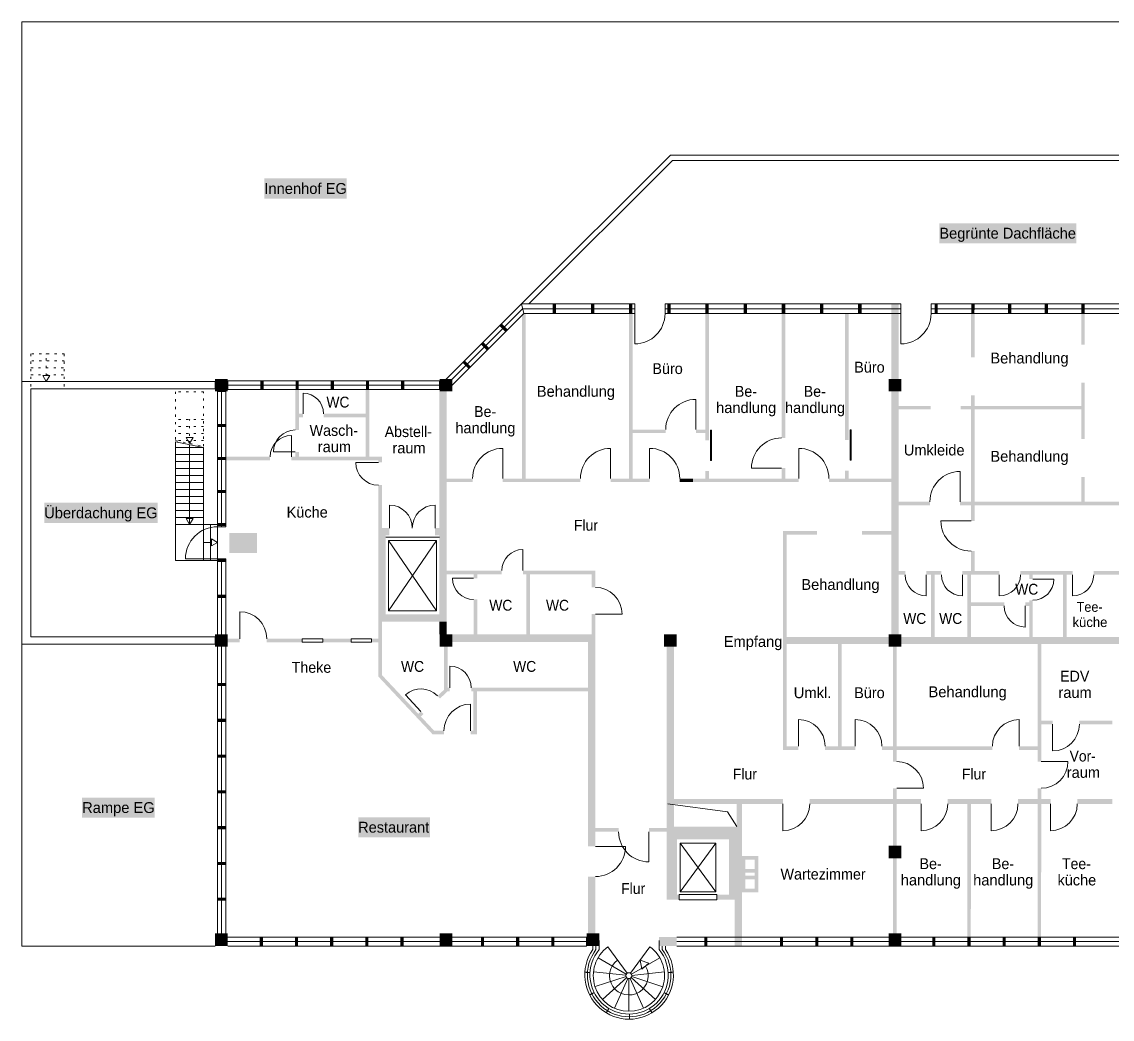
# Model space of a CAD drawing. Header units: inches. Extents: x -2026 to 65593, y -33133 to 8344.
# Drawn here: x -2026 to 34112, y -33133 to -85 of the extents above; entities that cross this region are included whole.
import ezdxf

# ---------------------------------------------------------------- set-up
doc = ezdxf.new("R2010")
doc.units = ezdxf.units.IN
doc.header["$LTSCALE"] = 180
doc.header["$MEASUREMENT"] = 0
doc.header["$PDMODE"] = 34
doc.header["$PDSIZE"] = 5
for name, pattern in [('Punktlinie', [1.4, 0.4, -1]), ('Standardmuster', [0]), ('Volllinie', [0])]:
    doc.linetypes.add(name, pattern=pattern)
doc.layers.add('Grundebene', color=7, linetype='Continuous')
doc.styles.add('ARIAL', font='arial.ttf', dxfattribs={"height": 0.2})

# ---------------------------------------------------------------- blocks, each defined once
blk = doc.blocks.new('door-C0')
at = {"layer": 'Grundebene', "color": 18, "linetype": 'Standardmuster', "lineweight": 13, "true_color": 0x000000}
for p, q in [((10158, -16860), (10158, -16102)), ((11673, -16860), (11673, -16102))]:
    blk.add_line(p, q, dxfattribs=at)
for centre, start, end in [((10158, -16860), 0, 90), ((11673, -16860), 90, 180)]:
    blk.add_arc(centre, 758, start, end, dxfattribs=at)
blk = doc.blocks.new('door-171')
at = {"layer": 'Grundebene', "color": 18, "linetype": 'Standardmuster', "lineweight": 13, "true_color": 0x000000}
blk.add_line((4461, -17880), (3398, -17880), dxfattribs=at)
blk.add_arc((4461, -17880), 1063, 90, 180, dxfattribs=at)
blk = doc.blocks.new('door-2CA')
at = {"layer": 'Grundebene', "color": 18, "linetype": 'Standardmuster', "lineweight": 13, "true_color": 0x000000}
blk.add_line((6909, -14495), (6909, -13789), dxfattribs=at)
blk.add_arc((6909, -14495), 706, 90, 180, dxfattribs=at)
blk = doc.blocks.new('door-2D2')
at = {"layer": 'Grundebene', "color": 18, "linetype": 'Standardmuster', "lineweight": 13, "true_color": 0x000000}
blk.add_line((7038, -14336), (6312, -14336), dxfattribs=at)
blk.add_arc((7038, -14336), 726, 90, 180, dxfattribs=at)
blk = doc.blocks.new('door-2DA')
at = {"layer": 'Grundebene', "color": 18, "linetype": 'Standardmuster', "lineweight": 13, "true_color": 0x000000}
blk.add_line((7296, -13071), (7296, -12392), dxfattribs=at)
blk.add_arc((7296, -13071), 679, 0, 90, dxfattribs=at)
blk = doc.blocks.new('door-2E2')
at = {"layer": 'Grundebene', "color": 18, "linetype": 'Standardmuster', "lineweight": 13, "true_color": 0x000000}
blk.add_line((9795, -14686), (9042, -14686), dxfattribs=at)
blk.add_arc((9795, -14686), 753, 180, 270, dxfattribs=at)
blk = doc.blocks.new('door-2EA')
at = {"layer": 'Grundebene', "color": 18, "linetype": 'Standardmuster', "lineweight": 13, "true_color": 0x000000}
blk.add_line((5197, -20525), (5197, -19631), dxfattribs=at)
blk.add_arc((5197, -20525), 894, 0, 90, dxfattribs=at)
blk = doc.blocks.new('door-2F2')
at = {"layer": 'Grundebene', "color": 18, "linetype": 'Standardmuster', "lineweight": 13, "true_color": 0x000000}
blk.add_line((11203, -22934), (10691, -22388), dxfattribs=at)
blk.add_arc((11203, -22934), 749, 43.2128, 133.2128, dxfattribs=at)
blk = doc.blocks.new('door-2FA')
at = {"layer": 'Grundebene', "color": 18, "linetype": 'Standardmuster', "lineweight": 13, "true_color": 0x000000}
blk.add_line((12156, -22151), (12156, -21435), dxfattribs=at)
blk.add_arc((12156, -22151), 716, 0, 90, dxfattribs=at)
blk = doc.blocks.new('door-35E')
at = {"layer": 'Grundebene', "color": 18, "linetype": 'Standardmuster', "lineweight": 13, "true_color": 0x000000}
blk.add_line((16983, -27408), (17983, -27408), dxfattribs=at)
blk.add_arc((16983, -27408), 1000, 270, 0, dxfattribs=at)
blk = doc.blocks.new('door-369')
at = {"layer": 'Grundebene', "color": 18, "linetype": 'Standardmuster', "lineweight": 13, "true_color": 0x000000}
blk.add_line((18755, -26922), (18755, -27922), dxfattribs=at)
blk.add_arc((18755, -26922), 1000, 180, 270, dxfattribs=at)
blk = doc.blocks.new('door-40A')
at = {"layer": 'Grundebene', "color": 18, "linetype": 'Standardmuster', "lineweight": 13, "true_color": 0x000000}
blk.add_line((32801, -18407), (32801, -19107), dxfattribs=at)
blk.add_arc((32801, -18407), 700, 270, 0, dxfattribs=at)
blk = doc.blocks.new('door-412')
at = {"layer": 'Grundebene', "color": 18, "linetype": 'Standardmuster', "lineweight": 13, "true_color": 0x000000}
blk.add_line((31481, -18552), (32181, -18552), dxfattribs=at)
blk.add_arc((31481, -18552), 700, 270, 0, dxfattribs=at)
blk = doc.blocks.new('door-41A')
at = {"layer": 'Grundebene', "color": 18, "linetype": 'Standardmuster', "lineweight": 13, "true_color": 0x000000}
blk.add_line((31233, -19440), (31233, -20140), dxfattribs=at)
blk.add_arc((31233, -19440), 700, 180, 270, dxfattribs=at)
blk = doc.blocks.new('door-422')
at = {"layer": 'Grundebene', "color": 18, "linetype": 'Standardmuster', "lineweight": 13, "true_color": 0x000000}
blk.add_line((30371, -18407), (30371, -19107), dxfattribs=at)
blk.add_arc((30371, -18407), 700, 270, 0, dxfattribs=at)
blk = doc.blocks.new('door-42A')
at = {"layer": 'Grundebene', "color": 18, "linetype": 'Standardmuster', "lineweight": 13, "true_color": 0x000000}
blk.add_line((29150, -18407), (29150, -19107), dxfattribs=at)
blk.add_arc((29150, -18407), 700, 180, 270, dxfattribs=at)
blk = doc.blocks.new('door-44E')
at = {"layer": 'Grundebene', "color": 18, "linetype": 'Standardmuster', "lineweight": 13, "true_color": 0x000000}
blk.add_line((14581, -18270), (14581, -17570), dxfattribs=at)
blk.add_arc((14581, -18270), 700, 90, 180, dxfattribs=at)
blk = doc.blocks.new('door-456')
at = {"layer": 'Grundebene', "color": 18, "linetype": 'Standardmuster', "lineweight": 13, "true_color": 0x000000}
blk.add_line((12947, -18525), (12247, -18525), dxfattribs=at)
blk.add_arc((12947, -18525), 700, 180, 270, dxfattribs=at)
blk = doc.blocks.new('door-460')
at = {"layer": 'Grundebene', "color": 18, "linetype": 'Standardmuster', "lineweight": 13, "true_color": 0x000000}
blk.add_line((18291, -9755), (18291, -10755), dxfattribs=at)
blk.add_arc((18291, -9755), 1000, 270, 0, dxfattribs=at)
blk = doc.blocks.new('door-46A')
at = {"layer": 'Grundebene', "color": 18, "linetype": 'Standardmuster', "lineweight": 13, "true_color": 0x000000}
blk.add_line((27110, -9755), (27110, -10755), dxfattribs=at)
blk.add_arc((27110, -9755), 1000, 270, 0, dxfattribs=at)
blk = doc.blocks.new('door-498')
at = {"layer": 'Grundebene', "color": 18, "linetype": 'Standardmuster', "lineweight": 13, "true_color": 0x000000}
blk.add_line((12849, -23578), (12849, -22693), dxfattribs=at)
blk.add_arc((12849, -23578), 885, 90, 180, dxfattribs=at)
blk = doc.blocks.new('door-4B2')
at = {"layer": 'Grundebene', "color": 18, "linetype": 'Standardmuster', "lineweight": 13, "true_color": 0x000000}
blk.add_line((16983, -19709), (17868, -19709), dxfattribs=at)
blk.add_arc((16983, -19709), 885, 0, 90, dxfattribs=at)
blk = doc.blocks.new('door-4CE')
at = {"layer": 'Grundebene', "color": 18, "linetype": 'Standardmuster', "lineweight": 13, "true_color": 0x000000}
blk.add_line((23201, -26002), (23201, -26887), dxfattribs=at)
blk.add_arc((23201, -26002), 885, 270, 0, dxfattribs=at)
blk = doc.blocks.new('door-4D6')
at = {"layer": 'Grundebene', "color": 18, "linetype": 'Standardmuster', "lineweight": 13, "true_color": 0x000000}
blk.add_line((27776, -26002), (27776, -26887), dxfattribs=at)
blk.add_arc((27776, -26002), 885, 270, 0, dxfattribs=at)
blk = doc.blocks.new('door-4DE')
at = {"layer": 'Grundebene', "color": 18, "linetype": 'Standardmuster', "lineweight": 13, "true_color": 0x000000}
blk.add_line((30104, -26002), (30104, -26887), dxfattribs=at)
blk.add_arc((30104, -26002), 885, 270, 0, dxfattribs=at)
blk = doc.blocks.new('door-4E6')
at = {"layer": 'Grundebene', "color": 18, "linetype": 'Standardmuster', "lineweight": 13, "true_color": 0x000000}
blk.add_line((32068, -26002), (32068, -26887), dxfattribs=at)
blk.add_arc((32068, -26002), 885, 270, 0, dxfattribs=at)
blk = doc.blocks.new('door-4EE')
at = {"layer": 'Grundebene', "color": 18, "linetype": 'Standardmuster', "lineweight": 13, "true_color": 0x000000}
blk.add_line((31759, -24596), (32644, -24597), dxfattribs=at)
blk.add_arc((31759, -24596), 885, 269.9768, 359.9768, dxfattribs=at)
blk = doc.blocks.new('door-4F6')
at = {"layer": 'Grundebene', "color": 18, "linetype": 'Standardmuster', "lineweight": 13, "true_color": 0x000000}
blk.add_line((26971, -25481), (27856, -25481), dxfattribs=at)
blk.add_arc((26971, -25481), 885, 0, 90, dxfattribs=at)
blk = doc.blocks.new('door-4FE')
at = {"layer": 'Grundebene', "color": 18, "linetype": 'Standardmuster', "lineweight": 13, "true_color": 0x000000}
blk.add_line((32139, -23360), (32139, -24245), dxfattribs=at)
blk.add_arc((32139, -23360), 885, 270, 0, dxfattribs=at)
blk = doc.blocks.new('door-506')
at = {"layer": 'Grundebene', "color": 18, "linetype": 'Standardmuster', "lineweight": 13, "true_color": 0x000000}
blk.add_line((31028, -24092), (31029, -23207), dxfattribs=at)
blk.add_arc((31028, -24092), 885, 89.9768, 179.9768, dxfattribs=at)
blk = doc.blocks.new('door-50E')
at = {"layer": 'Grundebene', "color": 18, "linetype": 'Standardmuster', "lineweight": 13, "true_color": 0x000000}
blk.add_line((25595, -24090), (25596, -23205), dxfattribs=at)
blk.add_arc((25595, -24090), 885, 359.9768, 89.9768, dxfattribs=at)
blk = doc.blocks.new('door-516')
at = {"layer": 'Grundebene', "color": 18, "linetype": 'Standardmuster', "lineweight": 13, "true_color": 0x000000}
blk.add_line((23714, -24090), (23714, -23205), dxfattribs=at)
blk.add_arc((23714, -24090), 885, 359.9768, 89.9768, dxfattribs=at)
blk = doc.blocks.new('door-536')
at = {"layer": 'Grundebene', "color": 18, "linetype": 'Standardmuster', "lineweight": 13, "true_color": 0x000000}
blk.add_line((13913, -15218), (13913, -14218), dxfattribs=at)
blk.add_arc((13913, -15218), 1000, 90, 180, dxfattribs=at)
blk = doc.blocks.new('door-53E')
at = {"layer": 'Grundebene', "color": 18, "linetype": 'Standardmuster', "lineweight": 13, "true_color": 0x000000}
blk.add_line((17488, -15218), (17488, -14218), dxfattribs=at)
blk.add_arc((17488, -15218), 1000, 90, 180, dxfattribs=at)
blk = doc.blocks.new('door-546')
at = {"layer": 'Grundebene', "color": 18, "linetype": 'Standardmuster', "lineweight": 13, "true_color": 0x000000}
blk.add_line((18781, -15218), (18781, -14218), dxfattribs=at)
blk.add_arc((18781, -15218), 1000, 0, 90, dxfattribs=at)
blk = doc.blocks.new('door-553')
at = {"layer": 'Grundebene', "color": 18, "linetype": 'Standardmuster', "lineweight": 13, "true_color": 0x000000}
blk.add_line((20314, -13595), (20314, -12595), dxfattribs=at)
blk.add_arc((20314, -13595), 1000, 90, 180, dxfattribs=at)
blk = doc.blocks.new('door-55B')
at = {"layer": 'Grundebene', "color": 18, "linetype": 'Standardmuster', "lineweight": 13, "true_color": 0x000000}
for p, q in [((20802, -14622), (20802, -13612)), ((20832, -13612), (20802, -13612)), ((20832, -14622), (20832, -13612)), ((20832, -14622), (20802, -14622))]:
    blk.add_line(p, q, dxfattribs=at)
blk = doc.blocks.new('door-565')
at = {"layer": 'Grundebene', "color": 18, "linetype": 'Standardmuster', "lineweight": 13, "true_color": 0x000000}
for p, q in [((25432, -14610), (25432, -13600)), ((25462, -13600), (25432, -13600)), ((25462, -14610), (25462, -13600)), ((25462, -14610), (25432, -14610))]:
    blk.add_line(p, q, dxfattribs=at)
blk = doc.blocks.new('door-56F')
at = {"layer": 'Grundebene', "color": 18, "linetype": 'Standardmuster', "lineweight": 13, "true_color": 0x000000}
blk.add_line((23157, -14874), (22157, -14874), dxfattribs=at)
blk.add_arc((23157, -14874), 1000, 90, 180, dxfattribs=at)
blk = doc.blocks.new('door-577')
at = {"layer": 'Grundebene', "color": 18, "linetype": 'Standardmuster', "lineweight": 13, "true_color": 0x000000}
blk.add_line((23724, -15218), (23724, -14218), dxfattribs=at)
blk.add_arc((23724, -15218), 1000, 0, 90, dxfattribs=at)
blk = doc.blocks.new('door-627')
at = {"layer": 'Grundebene', "color": 18, "linetype": 'Standardmuster', "lineweight": 13, "true_color": 0x000000}
blk.add_line((27952, -18407), (27952, -19107), dxfattribs=at)
blk.add_arc((27952, -18407), 700, 180, 270, dxfattribs=at)
blk = doc.blocks.new('door-659')
at = {"layer": 'Grundebene', "color": 18, "linetype": 'Standardmuster', "lineweight": 13, "true_color": 0x000000}
blk.add_line((29069, -15985), (29069, -14985), dxfattribs=at)
blk.add_arc((29069, -15985), 1000, 90, 180, dxfattribs=at)
blk = doc.blocks.new('door-661')
at = {"layer": 'Grundebene', "color": 18, "linetype": 'Standardmuster', "lineweight": 13, "true_color": 0x000000}
blk.add_line((29434, -16624), (28434, -16624), dxfattribs=at)
blk.add_arc((29434, -16624), 1000, 180, 270, dxfattribs=at)

msp = doc.modelspace()

# ---------------------------------------------------------------- hatches: boundary and pattern name
at = {"layer": 'Grundebene', "true_color": 0x000000, "transparency": 33554687}
for points in [[(14550, -15218), (14550, -9755), (14670, -9755), (14670, -15218)], [(15569, -9755), (15570, -9426), (15682, -9426), (15682, -9755)], [(16835, -9755), (16835, -9426), (16948, -9426), (16947, -9755)], [(18096, -15218), (18096, -9755), (18216, -9755), (18216, -15218)], [(18100, -9755), (18100, -9426), (18213, -9426), (18213, -9755)], [(19365, -9755), (19365, -9426), (19478, -9426), (19478, -9755)], [(20631, -9755), (20631, -9426), (20743, -9426), (20743, -9755)], [(21896, -9755), (21896, -9426), (22009, -9426), (22008, -9755)], [(23161, -9755), (23161, -9426), (23274, -9426), (23274, -9755)], [(24426, -9755), (24427, -9426), (24539, -9426), (24539, -9755)], [(25692, -9755), (25692, -9426), (25805, -9426), (25804, -9755)], [(26791, -20376), (26791, -9449), (27031, -9449), (27031, -20376)], [(28224, -9755), (28224, -9426), (28332, -9426), (28332, -9755)], [(29440, -9755), (29440, -9426), (29549, -9426), (29548, -9755)], [(30656, -9755), (30657, -9426), (30765, -9426), (30765, -9755)], [(31873, -9755), (31873, -9426), (31981, -9426), (31981, -9755)], [(33089, -9755), (33090, -9426), (33198, -9426), (33198, -9755)], [(14005, -10360), (13802, -10156), (13876, -10083), (14079, -10286)], [(13393, -10972), (13189, -10769), (13263, -10696), (13466, -10899)], [(12780, -11585), (12577, -11381), (12650, -11308), (12853, -11512)], [(4381, -12334), (4800, -12334), (4800, -11915), (4381, -11915)], [(11821, -12334), (12240, -12334), (12240, -11915), (11821, -11915)], [(26702, -12334), (27121, -12334), (27121, -11915), (26702, -11915)], [(5881, -12273), (5881, -11986), (5985, -11986), (5985, -12273)], [(7046, -12273), (7047, -11986), (7150, -11986), (7150, -12273)], [(8212, -12273), (8212, -11986), (8316, -11986), (8315, -12273)], [(9489, -12273), (9489, -14495), (9369, -14495), (9369, -12273)], [(9377, -12273), (9377, -11986), (9481, -11986), (9481, -12273)], [(10543, -12273), (10543, -11986), (10647, -11986), (10646, -12273)], [(12053, -16860), (12053, -12334), (11813, -12334), (11813, -16860)], [(4461, -13410), (4732, -13410), (4732, -13514), (4461, -13514)], [(4461, -14503), (4732, -14503), (4732, -14607), (4461, -14607)], [(19781, -15218), (20220, -15218), (20220, -15338), (19781, -15338)], [(4461, -15596), (4732, -15596), (4732, -15699), (4461, -15699)], [(4461, -16688), (4732, -16688), (4732, -16792), (4461, -16792)], [(11813, -17100), (11813, -19717), (10035, -19717), (10035, -17100), (10158, -17100), (10158, -16860), (9795, -16860), (9795, -19957), (12053, -19957), (12053, -16860), (11673, -16860), (11673, -17100)], [(23327, -17021), (23327, -20465), (23207, -20465), (23207, -17021)], [(4461, -17880), (4732, -17880), (4732, -17984), (4461, -17984)], [(14696, -20376), (14696, -18390), (14816, -18390), (14816, -20376)], [(28108, -20465), (28108, -18407), (28228, -18407), (28228, -20465)], [(29307, -20465), (29307, -18407), (29427, -18407), (29427, -20465)], [(32483, -20465), (32483, -18407), (32603, -18407), (32603, -20465)], [(4461, -19072), (4732, -19072), (4732, -19176), (4461, -19176)], [(11813, -20376), (12053, -20376), (12053, -19957), (11813, -19957)], [(4381, -20795), (4800, -20795), (4800, -20376), (4381, -20376)], [(11821, -20795), (12240, -20795), (12240, -20376), (11821, -20376)], [(16743, -20376), (12240, -20376), (12240, -20639), (16743, -20639)], [(19261, -20795), (19681, -20795), (19681, -20376), (19261, -20376)], [(23207, -20465), (49113, -20465), (49113, -20705), (23207, -20705)], [(26702, -20795), (27121, -20795), (27121, -20376), (26702, -20376)], [(19351, -29173), (19591, -29173), (19591, -20795), (19351, -20795)], [(23327, -20705), (23327, -24149), (23207, -24149), (23207, -20705)], [(25149, -20705), (25149, -24149), (25029, -24149), (25029, -20705)], [(4461, -21991), (4732, -21991), (4732, -22095), (4461, -22095)], [(4461, -23177), (4732, -23177), (4732, -23281), (4461, -23281)], [(4461, -24363), (4732, -24363), (4732, -24467), (4461, -24467)], [(4461, -25549), (4732, -25549), (4732, -25653), (4461, -25653)], [(21838, -25832), (21668, -25832), (21668, -26751), (21838, -26751)], [(29306, -30415), (29310, -26002), (29430, -26002), (29426, -30415)], [(4461, -26735), (4732, -26735), (4732, -26839), (4461, -26839)], [(21838, -29173), (21838, -26751), (19390, -26751), (19390, -29003), (19690, -29003), (19690, -27174), (21414, -27174), (21414, -29173), (21838, -29173)], [(26702, -27808), (27121, -27808), (27121, -27389), (26702, -27389)], [(4461, -27921), (4732, -27921), (4732, -28025), (4461, -28025)], [(4461, -29107), (4732, -29107), (4732, -29210), (4461, -29210)], [(21596, -30712), (21838, -30712), (21838, -29173), (21596, -29173)], [(4381, -30712), (4800, -30712), (4800, -30293), (4381, -30293)], [(11821, -30712), (12240, -30712), (12240, -30293), (11821, -30293)], [(16691, -30712), (17110, -30712), (17110, -30293), (16691, -30293)], [(26702, -30712), (27121, -30712), (27121, -30293), (26702, -30293)], [(5862, -30712), (5862, -30415), (5965, -30415), (5965, -30712)], [(7027, -30712), (7027, -30415), (7131, -30415), (7131, -30712)], [(8193, -30712), (8193, -30415), (8296, -30415), (8296, -30712)], [(9358, -30712), (9358, -30415), (9462, -30415), (9462, -30712)], [(10523, -30712), (10524, -30415), (10627, -30415), (10627, -30712)], [(13190, -30712), (13191, -30415), (13294, -30415), (13294, -30712)], [(14356, -30712), (14356, -30415), (14460, -30415), (14459, -30712)], [(15521, -30712), (15521, -30415), (15625, -30415), (15625, -30712)], [(19092, -30712), (19681, -30712), (19681, -30415), (19092, -30415)], [(20595, -30712), (20595, -30415), (20699, -30415), (20699, -30712)], [(23104, -30712), (23104, -30415), (23207, -30415), (23207, -30712)], [(24269, -30712), (24269, -30415), (24373, -30415), (24373, -30712)], [(25434, -30712), (25435, -30415), (25538, -30415), (25538, -30712)], [(28148, -30712), (28149, -30415), (28252, -30415), (28252, -30712)], [(29314, -30712), (29314, -30415), (29418, -30415), (29418, -30712)], [(30479, -30712), (30480, -30415), (30583, -30415), (30583, -30712)], [(31645, -30712), (31645, -30415), (31749, -30415), (31749, -30712)], [(32810, -30712), (32811, -30415), (32914, -30415), (32914, -30712)], [(16807, -31569), (16805, -31608), (16635, -31594), (16637, -31558)], [(19395, -31569), (19398, -31608), (19567, -31594), (19565, -31558)], [(16802, -32349), (16953, -32270), (16936, -32236), (16783, -32311)], [(19400, -32349), (19249, -32270), (19267, -32236), (19419, -32311)], [(17327, -32913), (17361, -32933), (17447, -32786), (17413, -32766)], [(18875, -32913), (18841, -32933), (18755, -32786), (18789, -32766)], [(18097, -32963), (18097, -33133), (18126, -33133), (18126, -32963)]]:
    msp.add_hatch(color=18, dxfattribs=at).paths.add_polyline_path(points, flags=0)
h = msp.add_hatch(color=18, dxfattribs=at)
h.paths.add_polyline_path([(20627, -9755), (20627, -13958), (20747, -13958), (20747, -9755)], flags=0)
h.paths.add_polyline_path([(20627, -15218), (20747, -15218), (20747, -14968), (20627, -14968)], flags=0)
h = msp.add_hatch(color=18, dxfattribs=at)
h.paths.add_polyline_path([(23157, -9755), (23157, -13874), (23277, -13874), (23277, -9755)], flags=0)
h.paths.add_polyline_path([(23157, -15218), (23277, -15218), (23277, -14874), (23157, -14874)], flags=0)
h = msp.add_hatch(color=18, dxfattribs=at)
h.paths.add_polyline_path([(25257, -9755), (25257, -13946), (25377, -13946), (25377, -9755)], flags=0)
h.paths.add_polyline_path([(25257, -15218), (25377, -15218), (25377, -14956), (25257, -14956)], flags=0)
h = msp.add_hatch(color=18, dxfattribs=at)
h.paths.add_polyline_path([(29554, -18287), (29554, -17624), (29434, -17624), (29434, -18287)], flags=0)
h.paths.add_polyline_path([(29554, -16624), (29554, -12461), (29434, -12461), (29434, -16624)], flags=0)
h.paths.add_polyline_path([(29554, -9755), (29434, -9755), (29434, -11201), (29554, -11201)], flags=0)
h = msp.add_hatch(color=18, dxfattribs=at)
h.paths.add_polyline_path([(33204, -9755), (33084, -9755), (33084, -10784), (33204, -10784)], flags=0)
h.paths.add_polyline_path([(33084, -13906), (33204, -13906), (33204, -12044), (33084, -12044)], flags=0)
h.paths.add_polyline_path([(33084, -15166), (33084, -15985), (33204, -15985), (33204, -15166)], flags=0)
h = msp.add_hatch(color=18, dxfattribs=at)
h.paths.add_polyline_path([(7038, -13609), (7158, -13609), (7158, -12273), (7038, -12273)], flags=0)
h.paths.add_polyline_path([(7038, -14336), (7038, -14495), (7158, -14495), (7158, -14336)], flags=0)
h = msp.add_hatch(color=18, dxfattribs=at)
h.paths.add_polyline_path([(29093, -12810), (29093, -12930), (33084, -12930), (33084, -12810)], flags=0)
h.paths.add_polyline_path([(28093, -12810), (27031, -12810), (27031, -12930), (28093, -12930)], flags=0)
h = msp.add_hatch(color=18, dxfattribs=at)
h.paths.add_polyline_path([(9369, -13071), (7975, -13071), (7975, -13191), (9369, -13191)], flags=0)
h.paths.add_polyline_path([(7158, -13071), (7158, -13191), (7296, -13191), (7296, -13071)], flags=0)
h = msp.add_hatch(color=18, dxfattribs=at)
h.paths.add_polyline_path([(19314, -13715), (19314, -13595), (18216, -13595), (18216, -13715)], flags=0)
h.paths.add_polyline_path([(20314, -13715), (20627, -13715), (20627, -13595), (20314, -13595)], flags=0)
h = msp.add_hatch(color=18, dxfattribs=at)
h.paths.add_polyline_path([(9795, -15438), (9795, -16964), (9915, -16964), (9915, -15438)], flags=0)
h.paths.add_polyline_path([(9795, -14686), (9915, -14686), (9915, -14495), (6909, -14495), (6909, -14615), (9795, -14615)], flags=0)
h.paths.add_polyline_path([(4732, -14615), (6203, -14615), (6203, -14495), (4732, -14495)], flags=0)
h = msp.add_hatch(color=18, dxfattribs=at)
h.paths.add_polyline_path([(26791, -15218), (24724, -15218), (24724, -15338), (26791, -15338)], flags=0)
h.paths.add_polyline_path([(23724, -15218), (19781, -15218), (19781, -15338), (23724, -15338)], flags=0)
h.paths.add_polyline_path([(18781, -15218), (17488, -15218), (17488, -15338), (18781, -15338)], flags=0)
h.paths.add_polyline_path([(16488, -15218), (13913, -15218), (13913, -15338), (16488, -15338)], flags=0)
h.paths.add_polyline_path([(12053, -15218), (12053, -15338), (12913, -15338), (12913, -15218)], flags=0)
h = msp.add_hatch(color=18, dxfattribs=at)
h.paths.add_polyline_path([(43815, -15985), (29069, -15985), (29069, -16105), (43815, -16105)], flags=0)
h.paths.add_polyline_path([(27031, -15985), (27031, -16105), (28069, -16105), (28069, -15985)], flags=0)
h = msp.add_hatch(color=18, dxfattribs=at)
h.paths.add_polyline_path([(24327, -17081), (24327, -16961), (23207, -16961), (23207, -17081)], flags=0)
h.paths.add_polyline_path([(25821, -17081), (26791, -17081), (26791, -16961), (25821, -16961)], flags=0)
at = {"layer": 'Grundebene', "true_color": 0xffffff, "transparency": 33554687}
msp.add_hatch(color=7, dxfattribs=at).paths.add_polyline_path([(5773, -17688), (4849, -17688), (4849, -17023), (5773, -17023)], flags=0)
at = {"layer": 'Grundebene', "true_color": 0x000000, "transparency": 33554687}
h = msp.add_hatch(color=18, dxfattribs=at)
h.paths.add_polyline_path([(16863, -20376), (16983, -20376), (16983, -19709), (16863, -19709)], flags=0)
h.paths.add_polyline_path([(14581, -18270), (14581, -18390), (16863, -18390), (16863, -18824), (16983, -18824), (16983, -18270)], flags=0)
h.paths.add_polyline_path([(13881, -18270), (12053, -18270), (12053, -18390), (13881, -18390)], flags=0)
h = msp.add_hatch(color=18, dxfattribs=at)
h.paths.add_polyline_path([(13067, -19225), (12947, -19225), (12947, -20376), (13067, -20376)], flags=0)
h.paths.add_polyline_path([(13067, -18525), (13067, -18390), (12947, -18390), (12947, -18525)], flags=0)
h = msp.add_hatch(color=18, dxfattribs=at)
h.paths.add_polyline_path([(38325, -18287), (37466, -18287), (37466, -18407), (38325, -18407)], flags=0)
h.paths.add_polyline_path([(36581, -18287), (33501, -18287), (33501, -18407), (36581, -18407)], flags=0)
h.paths.add_polyline_path([(32801, -18287), (31071, -18287), (31071, -18407), (32801, -18407)], flags=0)
h.paths.add_polyline_path([(30371, -18287), (29150, -18287), (29150, -18407), (30371, -18407)], flags=0)
h.paths.add_polyline_path([(28450, -18287), (27952, -18287), (27952, -18407), (28450, -18407)], flags=0)
h.paths.add_polyline_path([(27031, -18287), (27031, -18407), (27252, -18407), (27252, -18287)], flags=0)
h = msp.add_hatch(color=18, dxfattribs=at)
h.paths.add_polyline_path([(31481, -19252), (31361, -19252), (31361, -20465), (31481, -20465)], flags=0)
h.paths.add_polyline_path([(31481, -18552), (31481, -18407), (31361, -18407), (31361, -18552)], flags=0)
h = msp.add_hatch(color=18, dxfattribs=at)
h.paths.add_polyline_path([(30533, -19440), (30533, -19320), (29427, -19320), (29427, -19440)], flags=0)
h.paths.add_polyline_path([(31361, -19320), (31233, -19320), (31233, -19440), (31361, -19440)], flags=0)
h = msp.add_hatch(color=18, dxfattribs=at)
h.paths.add_polyline_path([(12935, -23578), (12849, -23578), (12849, -23698), (13055, -23698), (13055, -22271), (16743, -22271), (16743, -22151), (12935, -22151)], flags=0)
h.paths.add_polyline_path([(11964, -23698), (11964, -23578), (11644, -23578), (9915, -21737), (9915, -19957), (9795, -19957), (9795, -21785), (11592, -23698)], flags=0)
h = msp.add_hatch(color=18, dxfattribs=at)
h.paths.add_polyline_path([(9820, -20525), (9564, -20525), (9564, -20645), (9820, -20645)], flags=0)
h.paths.add_polyline_path([(8888, -20525), (7956, -20525), (7956, -20645), (8888, -20645)], flags=0)
h.paths.add_polyline_path([(7267, -20525), (6091, -20525), (6091, -20645), (7267, -20645)], flags=0)
h.paths.add_polyline_path([(4800, -20525), (4800, -20645), (5197, -20645), (5197, -20525)], flags=0)
h = msp.add_hatch(color=18, dxfattribs=at)
h.paths.add_polyline_path([(16743, -27408), (16983, -27408), (16983, -20376), (16743, -20376)], flags=0)
h.paths.add_polyline_path([(16743, -28408), (16743, -30528), (16983, -30528), (16983, -28408)], flags=0)
h = msp.add_hatch(color=18, dxfattribs=at)
h.paths.add_polyline_path([(11203, -22934), (11116, -23016), (11199, -23104), (11286, -23022)], flags=0)
h.paths.add_polyline_path([(11749, -22421), (11832, -22509), (12091, -22265), (12091, -20795), (11971, -20795), (11971, -22214)], flags=0)
h = msp.add_hatch(color=18, dxfattribs=at)
h.paths.add_polyline_path([(26971, -25481), (26851, -25481), (26851, -30293), (26971, -30293)], flags=0)
h.paths.add_polyline_path([(26971, -24596), (26971, -20795), (26851, -20795), (26851, -24596)], flags=0)
h = msp.add_hatch(color=18, dxfattribs=at)
h.paths.add_polyline_path([(31759, -25481), (31639, -25481), (31637, -30415), (31757, -30415)], flags=0)
h.paths.add_polyline_path([(31759, -24596), (31761, -20705), (31641, -20705), (31639, -24596)], flags=0)
h = msp.add_hatch(color=18, dxfattribs=at)
h.paths.add_polyline_path([(12056, -22271), (12156, -22271), (12156, -22151), (12056, -22151)], flags=0)
h.paths.add_polyline_path([(12935, -22271), (12935, -22151), (12872, -22151), (12872, -22271)], flags=0)
h = msp.add_hatch(color=18, dxfattribs=at)
h.paths.add_polyline_path([(34112, -23240), (33024, -23240), (33024, -23360), (34112, -23360)], flags=0)
h.paths.add_polyline_path([(31640, -23240), (31640, -23360), (32139, -23360), (32139, -23240)], flags=0)
h = msp.add_hatch(color=18, dxfattribs=at)
h.paths.add_polyline_path([(31028, -24092), (31028, -24212), (31639, -24213), (31639, -24093)], flags=0)
h.paths.add_polyline_path([(26480, -24091), (26480, -24211), (30143, -24212), (30143, -24092)], flags=0)
h.paths.add_polyline_path([(24599, -24210), (25595, -24210), (25595, -24090), (24599, -24090)], flags=0)
h.paths.add_polyline_path([(23714, -24210), (23714, -24090), (23207, -24089), (23207, -24209)], flags=0)
h = msp.add_hatch(color=18, dxfattribs=at)
h.paths.add_polyline_path([(34112, -25832), (32953, -25832), (32953, -26002), (34112, -26002)], flags=0)
h.paths.add_polyline_path([(32068, -25832), (30989, -25832), (30989, -26002), (32068, -26002)], flags=0)
h.paths.add_polyline_path([(30104, -25832), (28661, -25832), (28661, -26002), (30104, -26002)], flags=0)
h.paths.add_polyline_path([(27776, -25832), (24086, -25832), (24086, -26002), (27776, -26002)], flags=0)
h.paths.add_polyline_path([(19591, -25832), (19591, -26002), (23201, -26002), (23201, -25832)], flags=0)
h = msp.add_hatch(color=18, dxfattribs=at)
h.paths.add_polyline_path([(17755, -26922), (17755, -26802), (16983, -26802), (16983, -26922)], flags=0)
h.paths.add_polyline_path([(18755, -26922), (19351, -26922), (19351, -26802), (18755, -26802)], flags=0)
h = msp.add_hatch(color=18, dxfattribs=at)
h.paths.add_polyline_path([(22384, -27731), (21838, -27731), (21838, -28930), (22384, -28930)], flags=0)
h.paths.add_polyline_path([(22264, -27851), (21958, -27851), (21958, -28160), (22264, -28160)], flags=0)
h.paths.add_polyline_path([(21958, -28381), (22264, -28381), (22264, -28280), (21958, -28280)], flags=0)
h.paths.add_polyline_path([(21958, -28810), (22264, -28810), (22264, -28501), (21958, -28501)], flags=0)
h = msp.add_hatch(color=18, dxfattribs=at)
h.paths.add_polyline_path([(21838, -29003), (21012, -29003), (21012, -29173), (21838, -29173)], flags=0)
h.paths.add_polyline_path([(19351, -29003), (19351, -29173), (19758, -29173), (19758, -29003)], flags=0)

# ---------------------------------------------------------------- linework, layer by layer
at = {"layer": 'Grundebene', "color": 18, "linetype": 'Volllinie', "lineweight": 13, "true_color": 0x000000}
for p, q in [((-2026, -30712), (-2026, -85)), ((62903, -85), (-2026, -85)), ((14532, -9426), (19471, -4506)), ((19541, -4676), (14773, -9426)), ((19471, -4506), (41583, -4506)), ((41583, -4676), (19541, -4676)), ((12037, -11921), (14532, -9426)), ((12139, -12023), (14571, -9591)), ((14610, -9755), (12240, -12124)), ((14532, -9426), (18291, -9426)), ((14610, -9755), (14532, -9426)), ((18291, -9591), (14571, -9591)), ((18291, -9755), (14610, -9755)), ((18291, -9755), (18291, -9426)), ((19291, -9426), (27110, -9426)), ((19291, -9426), (19291, -9755)), ((27110, -9591), (19291, -9591)), ((27110, -9755), (19291, -9755)), ((27110, -9755), (27110, -9426)), ((28110, -9426), (41628, -9426)), ((28110, -9426), (28110, -9755)), ((41628, -9591), (28110, -9591)), ((41628, -9755), (28110, -9755)), ((12240, -12124), (12037, -11921)), ((4381, -12004), (-2026, -12004)), ((-1726, -12244), (-1726, -20465)), ((4381, -12244), (-1726, -12244)), ((4381, -12004), (4381, -12244)), ((4800, -11986), (11813, -11986)), ((4800, -12273), (4800, -11986)), ((4800, -12129), (11813, -12129)), ((11813, -12273), (4800, -12273)), ((11813, -11986), (11813, -12273)), ((4461, -12334), (4732, -12334)), ((4461, -16818), (4461, -12334)), ((4597, -12334), (4597, -16818)), ((4732, -12334), (4732, -16818)), ((3071, -14005), (3071, -16740)), ((3071, -14005), (3998, -14193)), ((3998, -14193), (3071, -14193)), ((3998, -14425), (3071, -14425)), ((3535, -16740), (3535, -14099)), ((3998, -16740), (3998, -14193)), ((3998, -14656), (3071, -14656)), ((3998, -14888), (3071, -14888)), ((3998, -15119), (3071, -15119)), ((3998, -15351), (3071, -15351)), ((3998, -15583), (3071, -15583)), ((3998, -15814), (3071, -15814)), ((3998, -16046), (3071, -16046)), ((3998, -16277), (3071, -16277)), ((3998, -16509), (3071, -16509)), ((4461, -16740), (3071, -16740)), ((3071, -16740), (3071, -17932)), ((3071, -16740), (3998, -16740)), ((3998, -16740), (3998, -17932)), ((4229, -16740), (4229, -17932)), ((4461, -17932), (4461, -16740)), ((4732, -16818), (4461, -16818)), ((4266, -17336), (3998, -17336)), ((10035, -17160), (11813, -17160)), ((10129, -17273), (11718, -17273)), ((10129, -19604), (10129, -17273)), ((10129, -19604), (11718, -17273)), ((10129, -17273), (11718, -19604)), ((11718, -17273), (11718, -19604)), ((3071, -17932), (4461, -17932)), ((4461, -30293), (4461, -17880)), ((4461, -17880), (4732, -17880)), ((4597, -17984), (4597, -30293)), ((4732, -17880), (4732, -30293)), ((11718, -19604), (10129, -19604)), ((4381, -20465), (-1726, -20465)), ((4381, -20465), (4381, -20705)), ((7267, -20525), (7956, -20525)), ((7267, -20645), (7267, -20525)), ((7956, -20525), (7956, -20645)), ((8888, -20525), (9564, -20525)), ((8888, -20645), (8888, -20525)), ((9564, -20525), (9564, -20645)), ((4381, -20705), (-2026, -20705)), ((7956, -20645), (7267, -20645)), ((9564, -20645), (8888, -20645)), ((19390, -26002), (21358, -26257)), ((21358, -26257), (21668, -26751)), ((19794, -27300), (20976, -27300)), ((19794, -28910), (19794, -27300)), ((19794, -28910), (20976, -27300)), ((19794, -27300), (20976, -28910)), ((20976, -27300), (20976, -28910)), ((20976, -28910), (19794, -28910)), ((21012, -29003), (19758, -29003)), ((19758, -29003), (19758, -29173)), ((19758, -29173), (21012, -29173)), ((21012, -29173), (21012, -29003)), ((-2026, -30712), (4381, -30712)), ((16691, -30415), (4800, -30415)), ((16691, -30563), (4800, -30563)), ((4800, -30712), (16691, -30712)), ((16691, -30712), (16691, -30415)), ((16896, -30828), (16896, -30712)), ((17003, -30828), (17003, -30712)), ((17110, -30828), (17110, -30528)), ((19092, -30528), (19092, -30828)), ((19199, -30828), (19199, -30712)), ((19306, -30828), (19306, -30712)), ((49540, -30415), (19681, -30415)), ((49540, -30563), (19681, -30563)), ((19681, -30712), (49540, -30712)), ((18036, -31611), (17400, -30735)), ((18152, -31611), (18789, -30735)), ((18009, -31642), (17071, -31100)), ((18179, -31642), (19118, -31101)), ((17996, -31680), (16919, -31567)), ((18001, -31721), (16971, -32055)), ((18021, -31757), (17216, -32481)), ((18054, -31781), (17613, -32770)), ((18094, -31789), (18094, -32872)), ((18134, -31781), (18574, -32770)), ((18167, -31757), (18972, -32482)), ((18188, -31721), (19217, -32056)), ((18192, -31681), (19269, -31568))]:
    msp.add_line(p, q, dxfattribs=at)
at = {"layer": 'Grundebene', "color": 18, "linetype": 'Punktlinie', "lineweight": 13, "true_color": 0x000000}
for p, q in [((-618, -11089), (-1726, -11089)), ((-1726, -11089), (-1726, -12244)), ((-1214, -11809), (-1214, -11089)), ((-618, -11089), (-618, -12244)), ((-618, -11321), (-1726, -11321)), ((-1726, -11552), (-618, -11552)), ((-1726, -11784), (-618, -11784)), ((3071, -12341), (3071, -13962)), ((3998, -12341), (3071, -12341)), ((3998, -14150), (3998, -12341)), ((3998, -13267), (3071, -13267)), ((3535, -14056), (3535, -13267)), ((3998, -13499), (3071, -13499)), ((3998, -13730), (3071, -13730)), ((3998, -13962), (3071, -13962)), ((3071, -13962), (3998, -14150)), ((3071, -13962), (3998, -14150))]:
    msp.add_line(p, q, dxfattribs=at)
at = {"layer": 'Grundebene', "color": 18, "linetype": 'Standardmuster', "lineweight": 13, "true_color": 0x000000}
for p, q in [((-1329, -11804), (-1098, -11804)), ((-1214, -12004), (-1329, -11804)), ((-1098, -11804), (-1214, -12004)), ((3419, -13856), (3650, -13856)), ((3535, -14056), (3419, -13856)), ((3650, -13856), (3535, -14056)), ((3419, -16540), (3650, -16540)), ((3535, -16740), (3419, -16540)), ((3650, -16540), (3535, -16740)), ((4261, -17452), (4261, -17221)), ((4261, -17221), (4461, -17336)), ((4461, -17336), (4261, -17452)), ((18524, -31472), (18471, -31173)), ((18471, -31173), (18756, -31276)), ((18756, -31276), (18524, -31472))]:
    msp.add_line(p, q, dxfattribs=at)
at = {"layer": 'Grundebene', "color": 18, "linetype": 'Volllinie', "lineweight": 13, "true_color": 0x000000}
msp.add_circle((18094, -31691), 98.4, dxfattribs=at)
for centre, radius, start, end in [((18101, -31666), 1468, 145.2106, 34.7894), ((18101, -31670), 1384, 142.5343, 37.4657), ((18101, -31666), 1298, 139.811, 40.189), ((18094, -31691), 1181, 125.9731, 53.9731), ((18094, -31691), 640, 125.9731, 29.9731)]:
    msp.add_arc(centre, radius, start, end, dxfattribs=at)
at = {"layer": 'Grundebene', "color": 18, "linetype": 'Standardmuster', "lineweight": 13, "true_color": 0x000000}
for p in [(-1214, -11089), (3535, -13267), (3998, -17336), (17718, -31173)]:
    msp.add_point(p, dxfattribs=at)
at = {"layer": 'Grundebene', "color": 7, "true_color": 0xffffff}
for points in [[(6012, -5276), (8740, -5276), (6012, -5942), (8740, -5942)], [(28383, -6757), (32923, -6757), (28383, -7424), (32923, -7424)], [(-1285, -16023), (2473, -16023), (-1285, -16689), (2473, -16689)], [(-26, -25789), (2378, -25789), (-26, -26455), (2378, -26455)], [(9123, -26440), (11503, -26440), (9123, -27107), (11503, -27107)]]:
    msp.add_solid(points, dxfattribs=at)

# ---------------------------------------------------------------- block references
at = {"layer": 'Grundebene'}
for name in ['door-460', 'door-46A', 'door-2DA', 'door-553', 'door-2D2', 'door-55B', 'door-565', 'door-2CA', 'door-56F', 'door-536', 'door-53E', 'door-546', 'door-577', 'door-2E2', 'door-659', 'door-C0', 'door-171', 'door-661', 'door-44E', 'door-627', 'door-42A', 'door-422', 'door-40A', 'door-456', 'door-412', 'door-4B2', 'door-41A', 'door-2EA', 'door-2FA', 'door-2F2', 'door-498', 'door-516', 'door-50E', 'door-506', 'door-4FE', 'door-4F6', 'door-4EE', 'door-4CE', 'door-4D6', 'door-4DE', 'door-4E6', 'door-369', 'door-35E']:
    msp.add_blockref(name, (0, 0), dxfattribs=at)

# ---------------------------------------------------------------- texts
at = {"layer": 'Grundebene', "color": 18, "lineweight": 18, "true_color": 0x000000, "style": 'ARIAL'}
for s, height, width, p in [('Innenhof EG', 360, 0.968738, (6012, -5788)), ('Begrünte Dachfläche', 360, 0.964188, (28383, -7269)), ('Behandlung', 360, 0.964858, (30075, -11406)), ('Büro', 360, 0.950283, (18871, -11756)), ('Büro', 360, 0.950283, (25562, -11708)), ('Behandlung', 360, 0.964858, (15043, -12509)), ('Be-', 360, 0.939074, (21605, -12509)), ('Be-', 360, 0.939074, (23887, -12509)), ('WC', 360, 0.911002, (8069, -12866)), ('Be-', 360, 0.939074, (12962, -13179)), ('handlung', 360, 0.962862, (20985, -13049)), ('handlung', 360, 0.962862, (23267, -13049)), ('handlung', 360, 0.962862, (12342, -13719)), ('Wasch-', 360, 0.939864, (7513, -13804)), ('Abstell-', 360, 0.933165, (10001, -13844)), ('raum', 360, 0.961097, (7784, -14344)), ('Umkleide', 360, 0.960982, (27205, -14454)), ('raum', 360, 0.95851, (10258, -14384)), ('Behandlung', 360, 0.964858, (30075, -14661)), ('Überdachung EG', 360, 0.967311, (-1285, -16535)), ('Küche', 360, 0.956458, (6751, -16512)), ('Flur', 360, 0.923476, (16272, -16947)), ('Behandlung', 360, 0.964858, (23810, -18909)), ('WC', 360, 0.911002, (30897, -19066)), ('WC', 360, 0.911002, (13468, -19597)), ('WC', 360, 0.911002, (15347, -19597)), ('Tee-', 324, 0.924529, (32934, -19635)), ('WC', 360, 0.911002, (27187, -20036)), ('WC', 360, 0.911002, (28378, -20036)), ('küche', 324, 0.955033, (32799, -20139)), ('Empfang', 360, 0.9664, (21237, -20799)), ('Theke', 360, 0.940084, (6916, -21656)), ('WC', 360, 0.911002, (10542, -21624)), ('WC', 360, 0.911002, (14258, -21624)), ('EDV', 360, 0.9389, (32385, -21947)), ('Umkl.', 360, 0.976194, (23555, -22496)), ('Büro', 360, 0.950283, (25562, -22496)), ('Behandlung', 360, 0.964858, (28026, -22465)), ('raum', 360, 0.960492, (32331, -22487)), ('Vor-', 360, 0.911122, (32702, -24595)), ('Flur', 360, 0.923476, (21538, -25191)), ('Flur', 360, 0.923476, (29131, -25191)), ('raum', 360, 0.960492, (32607, -25135)), ('Rampe EG', 360, 0.966624, (-26, -26301)), ('Restaurant', 360, 0.956137, (9123, -26952)), ('Be-', 360, 0.939074, (27727, -28161)), ('Be-', 360, 0.939074, (30126, -28161)), ('Tee-', 360, 0.924464, (32449, -28161)), ('Wartezimmer', 360, 0.94394, (23119, -28505)), ('handlung', 360, 0.962862, (27106, -28701)), ('handlung', 360, 0.962862, (29505, -28701)), ('küche', 360, 0.955121, (32300, -28701)), ('Flur', 360, 0.923476, (17835, -28982))]:
    msp.add_text(s, height=height, dxfattribs=dict(at, width=width)).set_placement(p)

doc.saveas('drawing.dxf')
